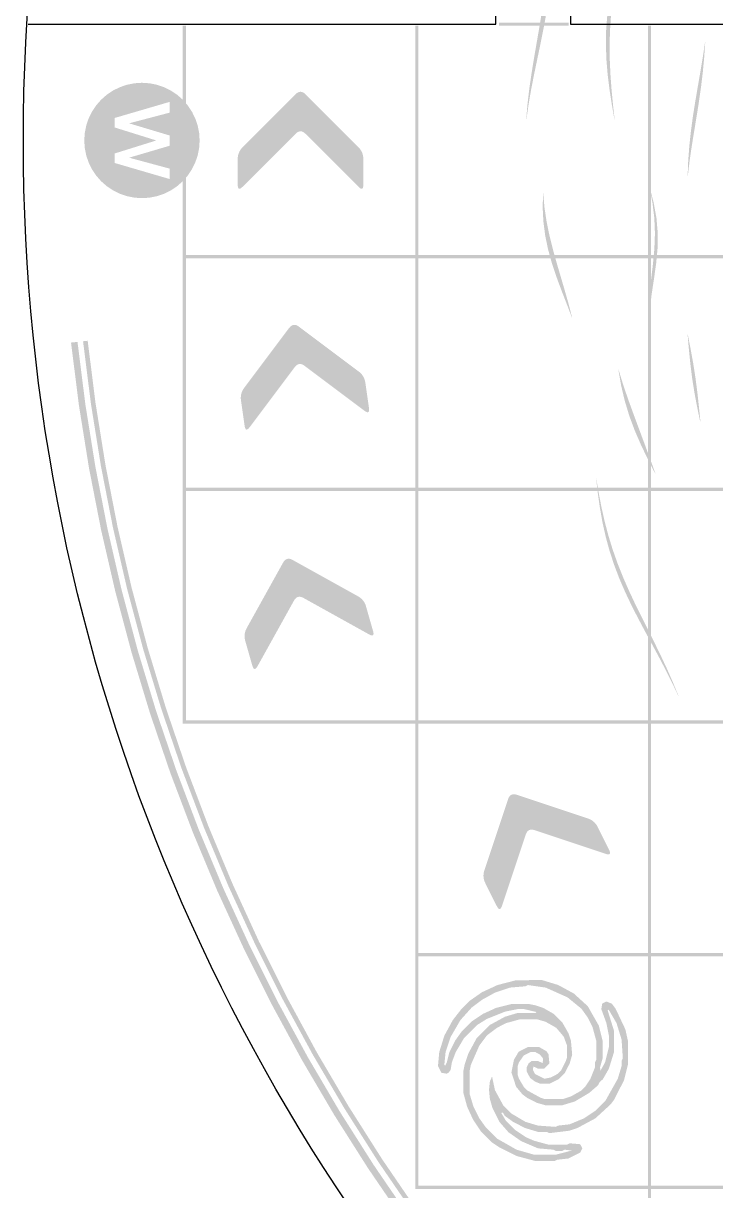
# Model space of a CAD drawing. Header units: millimetres. Extents: x 5 to 414, y 6 to 775.
# Drawn here: x 18.7 to 88.2, y 91.7 to 208.8 of the extents above; entities that cross this region are included whole.
import ezdxf

# ---------------------------------------------------------------- set-up
doc = ezdxf.new("R2010")
doc.units = ezdxf.units.MM
doc.layers.add('CUT', color=1, linetype='Continuous')
doc.layers.add('RASTER', color=7, linetype='Continuous')

msp = doc.modelspace()

# ---------------------------------------------------------------- hatches: boundary and pattern name
at = {"layer": 'RASTER'}
for points in [[(69.2, 199.138), (69.328, 200.688), (69.508, 202.234), (69.73, 203.776), (69.98, 205.312), (70.244, 206.844), (70.508, 208.372), (70.759, 209.899), (70.989, 211.425), (71.191, 212.953), (71.363, 214.484), (71.506, 216.02), (71.625, 217.56), (71.731, 219.105), (71.832, 220.654), (71.944, 222.204), (72.078, 223.754), (72.097, 223.751), (72.05, 222.185), (72.023, 220.621), (72, 219.062), (71.964, 217.51), (71.901, 215.965), (71.801, 214.429), (71.655, 212.9), (71.462, 211.376), (71.224, 209.856), (70.947, 208.337), (70.642, 206.816), (70.322, 205.292), (70.003, 203.763), (69.702, 202.227), (69.436, 200.686), (69.219, 199.138)], [(78.058, 199.211), (77.798, 200.696), (77.567, 202.186), (77.382, 203.68), (77.256, 205.176), (77.202, 206.672), (77.228, 208.165), (77.34, 209.652), (77.537, 211.131), (77.818, 212.599), (78.174, 214.054), (78.595, 215.497), (79.069, 216.927), (79.087, 216.925), (78.708, 215.482), (78.375, 214.029), (78.094, 212.566), (77.873, 211.095), (77.712, 209.617), (77.613, 208.133), (77.575, 206.645), (77.593, 205.156), (77.66, 203.666), (77.77, 202.178), (77.912, 200.693), (78.077, 199.211)], [(34.712, 208.601), (35.038, 208.601), (35.038, 185.577), (34.712, 185.577)], [(58.062, 208.601), (58.388, 208.601), (58.388, 185.577), (58.062, 185.577)], [(66.468, 208.927), (73.473, 208.927), (73.473, 208.601), (66.468, 208.601)], [(81.412, 208.601), (81.738, 208.601), (81.738, 185.577), (81.412, 185.577)], [(85.409, 193.555), (85.465, 195.056), (85.577, 196.554), (85.739, 198.05), (85.942, 199.541), (86.177, 201.027), (86.429, 202.507), (86.684, 203.983), (86.93, 205.456), (87.152, 206.927), (87.171, 206.925), (87.07, 205.446), (86.932, 203.97), (86.756, 202.493), (86.547, 201.015), (86.313, 199.534), (86.067, 198.047), (85.825, 196.555), (85.606, 195.058), (85.428, 193.556)], [(40.741, 192.447), (40.625, 192.342), (40.524, 192.274), (40.439, 192.244), (40.369, 192.251), (40.315, 192.295), (40.276, 192.377), (40.253, 192.496), (40.245, 192.653), (40.245, 195.221), (40.253, 195.393), (40.276, 195.558), (40.315, 195.718), (40.369, 195.87), (40.439, 196.017), (40.524, 196.156), (40.625, 196.29), (40.741, 196.417), (46.055, 201.731), (46.179, 201.839), (46.302, 201.916), (46.426, 201.963), (46.55, 201.978), (46.674, 201.963), (46.798, 201.916), (46.921, 201.839), (47.045, 201.731), (52.359, 196.417), (52.475, 196.29), (52.576, 196.156), (52.661, 196.017), (52.731, 195.87), (52.785, 195.718), (52.824, 195.558), (52.847, 195.393), (52.855, 195.221), (52.855, 192.653), (52.847, 192.496), (52.824, 192.377), (52.785, 192.295), (52.731, 192.251), (52.661, 192.244), (52.576, 192.274), (52.475, 192.342), (52.359, 192.447), (47.045, 197.761), (46.921, 197.87), (46.798, 197.947), (46.674, 197.993), (46.55, 198.009), (46.426, 197.993), (46.302, 197.947), (46.179, 197.87), (46.055, 197.761)], [(81.506, 178.426), (81.475, 179.983), (81.57, 181.55), (81.739, 183.119), (81.925, 184.682), (82.069, 186.233), (82.125, 187.771), (82.063, 189.298), (81.878, 190.818), (81.589, 192.337), (81.608, 192.338), (82.001, 190.824), (82.277, 189.311), (82.407, 187.792), (82.388, 186.26), (82.243, 184.713), (82.021, 183.15), (81.784, 181.576), (81.598, 179.999), (81.524, 178.429)], [(73.794, 179.309), (73.28, 180.658), (72.754, 182.012), (72.246, 183.376), (71.787, 184.752), (71.401, 186.141), (71.111, 187.542), (70.927, 188.953), (70.856, 190.372), (70.894, 191.794), (70.912, 191.795), (71.034, 190.38), (71.244, 188.972), (71.531, 187.571), (71.877, 186.179), (72.262, 184.795), (72.666, 183.418), (73.07, 182.047), (73.457, 180.679), (73.813, 179.311)], [(34.712, 185.577), (58.388, 185.577), (58.388, 185.251), (34.712, 185.251)], [(34.712, 185.251), (35.038, 185.251), (35.038, 162.227), (34.712, 162.227)], [(58.062, 185.577), (81.738, 185.577), (81.738, 185.251), (58.062, 185.251)], [(58.062, 185.251), (58.388, 185.251), (58.388, 162.227), (58.062, 162.227)], [(81.412, 185.577), (105.088, 185.577), (105.088, 185.251), (81.412, 185.251)], [(81.412, 185.251), (81.738, 185.251), (81.738, 162.227), (81.412, 162.227)], [(41.456, 168.322), (41.356, 168.202), (41.266, 168.121), (41.186, 168.079), (41.116, 168.076), (41.056, 168.112), (41.006, 168.187), (40.966, 168.302), (40.936, 168.456), (40.573, 170.998), (40.556, 171.17), (40.556, 171.337), (40.572, 171.5), (40.604, 171.658), (40.652, 171.813), (40.717, 171.964), (40.797, 172.11), (40.894, 172.252), (45.403, 178.264), (45.51, 178.389), (45.622, 178.483), (45.738, 178.546), (45.859, 178.579), (45.983, 178.581), (46.112, 178.553), (46.246, 178.494), (46.384, 178.404), (52.396, 173.895), (52.529, 173.786), (52.647, 173.668), (52.751, 173.542), (52.841, 173.407), (52.916, 173.263), (52.977, 173.111), (53.023, 172.951), (53.055, 172.781), (53.419, 170.239), (53.433, 170.083), (53.427, 169.962), (53.4, 169.875), (53.353, 169.824), (53.285, 169.807), (53.196, 169.825), (53.087, 169.878), (52.957, 169.966), (46.945, 174.475), (46.807, 174.564), (46.674, 174.623), (46.545, 174.652), (46.42, 174.65), (46.3, 174.617), (46.183, 174.553), (46.072, 174.459), (45.965, 174.334)], [(189.845, 11.81), (183.586, 12.598), (177.356, 13.598), (171.165, 14.808), (165.018, 16.226), (158.922, 17.852), (152.885, 19.684), (146.913, 21.719), (141.014, 23.954), (135.193, 26.388), (129.459, 29.018), (123.817, 31.84), (118.273, 34.852), (112.834, 38.049), (107.507, 41.429), (102.298, 44.987), (97.211, 48.72), (92.254, 52.622), (87.432, 56.69), (82.751, 60.919), (78.215, 65.304), (73.83, 69.84), (69.601, 74.521), (65.533, 79.343), (61.631, 84.3), (57.898, 89.387), (54.34, 94.596), (50.96, 99.924), (47.763, 105.362), (44.751, 110.906), (41.929, 116.548), (39.299, 122.283), (36.865, 128.103), (34.63, 134.002), (32.595, 139.974), (30.763, 146.011), (29.137, 152.107), (27.718, 158.254), (26.508, 164.446), (25.509, 170.675), (24.72, 176.934), (25.185, 176.984), (25.971, 170.741), (26.968, 164.527), (28.175, 158.351), (29.59, 152.219), (31.213, 146.139), (33.039, 140.117), (35.069, 134.16), (37.299, 128.276), (39.727, 122.47), (42.35, 116.75), (45.165, 111.122), (48.169, 105.592), (51.359, 100.167), (54.73, 94.853), (58.279, 89.657), (62.002, 84.583), (65.895, 79.638), (69.953, 74.828), (74.171, 70.158), (78.545, 65.634), (83.069, 61.26), (87.739, 57.042), (92.549, 52.984), (97.494, 49.091), (102.568, 45.368), (107.764, 41.819), (113.078, 38.448), (118.503, 35.258), (124.032, 32.254), (129.661, 29.439), (135.381, 26.816), (141.187, 24.388), (147.071, 22.158), (153.028, 20.128), (159.05, 18.302), (165.13, 16.68), (171.262, 15.264), (177.438, 14.057), (183.652, 13.06), (189.895, 12.274)], [(86.676, 168.83), (86.372, 170.278), (86.097, 171.732), (85.865, 173.194), (85.679, 174.662), (85.531, 176.136), (85.404, 177.61), (85.422, 177.613), (85.705, 176.165), (85.967, 174.714), (86.194, 173.257), (86.384, 171.791), (86.544, 170.316), (86.694, 168.834)], [(189.714, 10.602), (183.413, 11.396), (177.144, 12.402), (170.912, 13.62), (164.725, 15.048), (158.589, 16.685), (152.513, 18.528), (146.502, 20.576), (140.564, 22.826), (134.706, 25.276), (128.934, 27.923), (123.255, 30.764), (117.675, 33.795), (112.201, 37.013), (106.84, 40.415), (101.596, 43.996), (96.477, 47.753), (91.487, 51.681), (86.634, 55.775), (81.922, 60.032), (77.356, 64.445), (72.943, 69.011), (68.686, 73.723), (64.592, 78.576), (60.664, 83.566), (56.907, 88.685), (53.326, 93.929), (49.924, 99.29), (46.706, 104.764), (43.675, 110.344), (40.834, 116.023), (38.187, 121.795), (35.737, 127.653), (33.487, 133.591), (31.439, 139.602), (29.596, 145.678), (27.959, 151.814), (26.531, 158.001), (25.313, 164.233), (24.307, 170.503), (23.513, 176.803), (24.163, 176.873), (24.954, 170.595), (25.957, 164.347), (27.17, 158.137), (28.593, 151.971), (30.224, 145.857), (32.061, 139.802), (34.102, 133.813), (36.345, 127.895), (38.786, 122.058), (41.424, 116.306), (44.254, 110.646), (47.275, 105.086), (50.482, 99.631), (53.872, 94.288), (57.441, 89.063), (61.185, 83.961), (65.099, 78.989), (69.179, 74.153), (73.42, 69.457), (77.818, 64.907), (82.368, 60.509), (87.064, 56.268), (91.9, 52.188), (96.872, 48.274), (101.974, 44.53), (107.199, 40.961), (112.542, 37.571), (117.997, 34.364), (123.557, 31.343), (129.217, 28.513), (134.969, 25.875), (140.806, 23.434), (146.723, 21.191), (152.713, 19.15), (158.768, 17.313), (164.882, 15.683), (171.048, 14.259), (177.258, 13.046), (183.506, 12.043), (189.784, 11.252)], [(82.168, 163.626), (81.436, 165.056), (80.737, 166.503), (80.1, 167.972), (79.545, 169.465), (79.087, 170.984), (78.726, 172.524), (78.455, 174.082), (78.473, 174.085), (78.938, 172.564), (79.453, 171.057), (79.997, 169.561), (80.55, 168.073), (81.101, 166.589), (81.645, 165.108), (82.186, 163.631)], [(84.467, 141.344), (83.845, 142.66), (83.192, 143.964), (82.513, 145.26), (81.818, 146.553), (81.117, 147.847), (80.424, 149.149), (79.755, 150.463), (79.123, 151.795), (78.541, 153.147), (78.019, 154.521), (77.564, 155.917), (77.178, 157.335), (76.858, 158.771), (76.6, 160.222), (76.392, 161.683), (76.222, 163.15), (76.24, 163.155), (76.483, 161.707), (76.76, 160.266), (77.082, 158.835), (77.456, 157.418), (77.887, 156.018), (78.375, 154.636), (78.916, 153.272), (79.504, 151.927), (80.127, 150.596), (80.775, 149.278), (81.433, 147.968), (82.088, 146.659), (82.728, 145.348), (83.345, 144.028), (83.931, 142.697), (84.485, 141.352)], [(34.712, 162.227), (58.388, 162.227), (58.388, 161.901), (34.712, 161.901)], [(34.712, 161.901), (35.038, 161.901), (35.038, 138.877), (34.712, 138.877)], [(58.062, 162.227), (81.738, 162.227), (81.738, 161.901), (58.062, 161.901)], [(58.062, 161.901), (58.388, 161.901), (58.388, 138.877), (58.062, 138.877)], [(81.412, 162.227), (105.088, 162.227), (105.088, 161.901), (81.412, 161.901)], [(81.412, 161.901), (81.738, 161.901), (81.738, 138.877), (81.412, 138.877)], [(42.24, 144.33), (42.157, 144.197), (42.079, 144.104), (42.005, 144.052), (41.936, 144.039), (41.872, 144.067), (41.812, 144.135), (41.757, 144.243), (41.707, 144.391), (41.001, 146.861), (40.961, 147.028), (40.938, 147.194), (40.932, 147.357), (40.942, 147.519), (40.969, 147.679), (41.012, 147.837), (41.072, 147.993), (41.149, 148.147), (44.799, 154.716), (44.888, 154.854), (44.986, 154.963), (45.092, 155.041), (45.207, 155.09), (45.33, 155.109), (45.462, 155.099), (45.602, 155.058), (45.751, 154.988), (52.32, 151.339), (52.467, 151.248), (52.6, 151.148), (52.721, 151.037), (52.828, 150.915), (52.922, 150.783), (53.003, 150.641), (53.07, 150.488), (53.125, 150.325), (53.831, 147.855), (53.866, 147.703), (53.877, 147.582), (53.862, 147.493), (53.822, 147.435), (53.757, 147.409), (53.667, 147.415), (53.551, 147.453), (53.411, 147.522), (46.842, 151.171), (46.693, 151.242), (46.552, 151.282), (46.421, 151.293), (46.297, 151.273), (46.182, 151.225), (46.076, 151.146), (45.978, 151.037), (45.889, 150.899)], [(34.712, 138.877), (58.388, 138.877), (58.388, 138.551), (34.712, 138.551)], [(58.062, 138.877), (81.738, 138.877), (81.738, 138.551), (58.062, 138.551)], [(58.062, 138.551), (58.388, 138.551), (58.388, 115.527), (58.062, 115.527)], [(81.412, 138.877), (105.088, 138.877), (105.088, 138.551), (81.412, 138.551)], [(81.412, 138.551), (81.738, 138.551), (81.738, 115.527), (81.412, 115.527)], [(66.78, 120.289), (66.723, 120.143), (66.663, 120.038), (66.601, 119.973), (66.535, 119.948), (66.467, 119.963), (66.396, 120.019), (66.322, 120.115), (66.245, 120.251), (65.096, 122.549), (65.027, 122.706), (64.973, 122.864), (64.937, 123.024), (64.917, 123.185), (64.914, 123.347), (64.927, 123.51), (64.958, 123.674), (65.005, 123.84), (67.381, 130.969), (67.443, 131.121), (67.52, 131.246), (67.61, 131.343), (67.713, 131.412), (67.831, 131.454), (67.963, 131.468), (68.108, 131.454), (68.267, 131.412), (75.396, 129.036), (75.557, 128.974), (75.707, 128.9), (75.846, 128.813), (75.973, 128.713), (76.09, 128.601), (76.196, 128.476), (76.291, 128.338), (76.374, 128.188), (77.523, 125.89), (77.586, 125.747), (77.619, 125.63), (77.62, 125.54), (77.592, 125.476), (77.533, 125.438), (77.443, 125.428), (77.323, 125.443), (77.172, 125.485), (70.042, 127.862), (69.883, 127.903), (69.738, 127.917), (69.606, 127.903), (69.489, 127.862), (69.385, 127.793), (69.295, 127.696), (69.219, 127.571), (69.156, 127.419)], [(58.062, 115.527), (81.738, 115.527), (81.738, 115.201), (58.062, 115.201)], [(58.062, 115.201), (58.388, 115.201), (58.388, 92.177), (58.062, 92.177)], [(81.412, 115.527), (105.088, 115.527), (105.088, 115.201), (81.412, 115.201)], [(81.412, 115.201), (81.738, 115.201), (81.738, 92.177), (81.412, 92.177)], [(58.062, 92.177), (81.738, 92.177), (81.738, 91.851), (58.062, 91.851)], [(81.412, 92.177), (105.088, 92.177), (105.088, 91.851), (81.412, 91.851)], [(81.412, 91.851), (81.738, 91.851), (81.738, 68.827), (81.412, 68.827)]]:
    msp.add_hatch(color=7, dxfattribs=at).paths.add_polyline_path(points)
h = msp.add_hatch(color=7, dxfattribs=at)
h.paths.add_polyline_path([(36.423, 197.089), (36.374, 196.333), (36.226, 195.59), (35.982, 194.873), (35.647, 194.194), (35.227, 193.564), (34.727, 192.994), (34.158, 192.495), (33.528, 192.074), (32.848, 191.739), (32.131, 191.496), (31.388, 191.348), (30.632, 191.298), (29.877, 191.348), (29.134, 191.496), (28.416, 191.739), (27.737, 192.074), (27.107, 192.495), (26.538, 192.994), (26.038, 193.564), (25.617, 194.194), (25.282, 194.873), (25.039, 195.59), (24.891, 196.333), (24.842, 197.089), (24.891, 197.845), (25.039, 198.588), (25.282, 199.305), (25.617, 199.984), (26.038, 200.614), (26.538, 201.184), (27.107, 201.683), (27.737, 202.104), (28.416, 202.439), (29.134, 202.683), (29.877, 202.83), (30.632, 202.88), (31.388, 202.83), (32.131, 202.683), (32.848, 202.439), (33.528, 202.104), (34.158, 201.683), (34.727, 201.184), (35.227, 200.614), (35.647, 199.984), (35.982, 199.305), (36.226, 198.588), (36.374, 197.845)])
h.paths.add_polyline_path([(33.431, 200.967), (27.896, 199.348), (27.896, 198.395), (32.047, 197.097), (32.047, 197.081), (27.896, 195.784), (27.896, 194.83), (33.431, 193.212), (33.431, 194.259), (29.366, 195.354), (29.366, 195.369), (33.431, 196.565), (33.431, 197.582), (29.366, 198.801), (29.366, 198.817), (33.431, 199.888), (33.431, 200.967)], flags=0)
h = msp.add_hatch(color=7, dxfattribs=at)
h.paths.add_polyline_path([(68.138, 112.787), (70.768, 112.825), (72.421, 112.317), (73.984, 111.465), (75.382, 110.195), (76.487, 108.25), (76.869, 106.725), (76.869, 104.946), (76.615, 104.056), (76.653, 103.713), (77.123, 104.565), (77.504, 106.09), (77.504, 107.233), (77.25, 108.504), (76.742, 109.902), (76.831, 110.449), (77.25, 110.665), (77.796, 110.449), (78.178, 109.94), (79.156, 107.869), (79.41, 106.725), (79.41, 104.31), (79.029, 102.785), (78.051, 100.841), (77.669, 100.332), (76.144, 98.935), (74.327, 97.956), (73.564, 97.702), (71.531, 97.448), (71.277, 97.575), (70.387, 97.575), (69.116, 97.956), (67.934, 98.553), (67.045, 99.189), (66.867, 99.519), (66.702, 99.481), (67.172, 98.68), (68.061, 97.791), (69.205, 97.028), (70.006, 96.685), (71.404, 96.304), (73.31, 96.304), (73.564, 96.431), (74.619, 96.342), (74.835, 95.923), (74.619, 95.503), (73.437, 94.906), (72.294, 94.779), (72.039, 94.652), (70.133, 94.652), (68.227, 95.16), (66.536, 96.011), (65.774, 96.52), (64.63, 97.664), (63.868, 98.807), (63.27, 100.116), (62.889, 101.514), (62.889, 103.675), (63.016, 104.31), (63.397, 105.454), (64.249, 107.017), (65.52, 108.288), (67.083, 109.14), (68.354, 109.521), (70.133, 109.521), (70.222, 109.61), (68.989, 109.902), (68.354, 109.902), (67.083, 109.648), (65.266, 108.924), (64.249, 108.288), (62.978, 107.017), (62.126, 105.581), (61.745, 104.565), (61.618, 103.802), (61.402, 103.51), (61.237, 103.421), (60.69, 103.51), (60.347, 104.183), (60.474, 105.581), (60.983, 107.233), (61.834, 108.797), (62.724, 109.94), (63.486, 110.703), (64.757, 111.593), (66.32, 112.317)])
h.paths.add_polyline_path([(69.37, 112.317), (69.116, 112.19), (67.591, 112.063), (66.066, 111.554), (64.757, 110.83), (63.74, 110.067), (62.597, 108.797), (61.618, 107.106), (61.11, 105.581), (60.983, 104.31), (61.072, 104.221), (61.237, 104.565), (61.491, 105.581), (62.088, 106.763), (62.724, 107.653), (63.74, 108.67), (64.884, 109.432), (66.193, 110.029), (67.718, 110.411), (69.498, 110.411), (70.133, 110.284), (70.896, 110.029), (71.95, 109.432), (72.84, 108.542), (73.437, 107.488), (73.691, 106.725), (73.819, 105.327), (73.564, 104.437), (73.094, 103.51), (72.459, 102.874), (71.531, 102.404), (70.641, 102.404), (70.095, 102.62), (69.587, 103.001), (69.243, 103.675), (69.243, 104.056), (69.459, 104.476), (69.752, 104.692), (70.387, 104.692), (70.857, 104.476), (70.896, 104.946), (70.552, 105.365), (70.133, 105.581), (69.625, 105.581), (68.951, 105.238), (68.481, 104.565), (68.354, 104.183), (68.354, 103.294), (68.481, 102.912), (68.951, 102.112), (69.332, 101.73), (70.641, 101.006), (71.023, 100.879), (72.929, 100.879), (73.691, 101.133), (74.746, 101.73), (75.128, 102.112), (75.636, 102.874), (76.106, 104.056), (76.106, 104.565), (76.233, 104.819), (76.233, 106.725), (75.852, 108.123), (75.382, 109.051), (74.746, 109.94), (73.348, 111.084), (71.15, 112.063)], flags=0)
h.paths.add_polyline_path([(77.466, 109.864), (77.377, 109.775), (78.012, 107.742), (78.012, 105.581), (77.504, 103.929), (76.907, 102.874), (76.576, 102.569), (76.398, 102.239), (75.509, 101.476), (74.073, 100.625), (72.802, 100.244), (71.15, 100.244), (70.26, 100.498), (69.332, 100.968), (68.824, 101.349), (68.189, 102.112), (67.718, 103.548), (67.972, 104.819), (68.443, 105.619), (69.37, 106.09), (70.514, 106.09), (71.239, 105.67), (71.442, 105.365), (71.531, 104.437), (71.023, 103.929), (70.387, 103.929), (69.917, 104.145), (69.879, 103.802), (70.095, 103.383), (71.023, 102.912), (71.658, 103.039), (72.332, 103.383), (72.713, 103.764), (73.183, 104.692), (73.31, 105.073), (73.31, 106.217), (72.967, 107.144), (72.205, 108.034), (71.15, 108.631), (70.26, 108.886), (68.608, 108.886), (67.21, 108.504), (66.282, 108.034), (65.266, 107.272), (64.503, 106.255), (63.651, 104.31), (63.524, 103.675), (63.524, 101.387), (63.906, 100.116), (64.503, 98.935), (65.138, 98.045), (66.282, 96.901), (68.227, 95.795), (70.006, 95.287), (72.166, 95.287), (73.78, 95.706), (73.056, 95.795), (72.802, 95.668), (72.166, 95.668), (71.912, 95.795), (70.387, 95.923), (68.697, 96.647), (67.426, 97.537), (66.536, 98.553), (65.812, 99.989), (65.558, 100.879), (65.469, 101.807), (65.558, 102.658), (65.774, 103.128), (66.066, 101.769), (66.918, 100.205), (67.68, 99.443), (69.116, 98.591), (70.387, 98.21), (72.166, 98.083), (72.421, 98.21), (73.564, 98.337), (75, 98.935), (76.144, 99.697), (77.161, 100.714), (78.394, 102.912), (78.775, 104.183), (78.775, 104.692), (78.902, 104.946), (78.775, 106.852), (78.267, 108.504)], flags=0)

# ---------------------------------------------------------------- linework, layer by layer
at = {"layer": 'CUT'}
for points in [[(19.221, 208.764), (66.164, 208.764), (66.164, 212.71)], [(73.636, 212.71), (73.636, 208.764), (112.864, 208.764)]]:
    msp.add_lwpolyline(points, dxfattribs=at)
msp.add_circle((210, 197.089), 191.273, dxfattribs=at)

doc.saveas('drawing.dxf')
